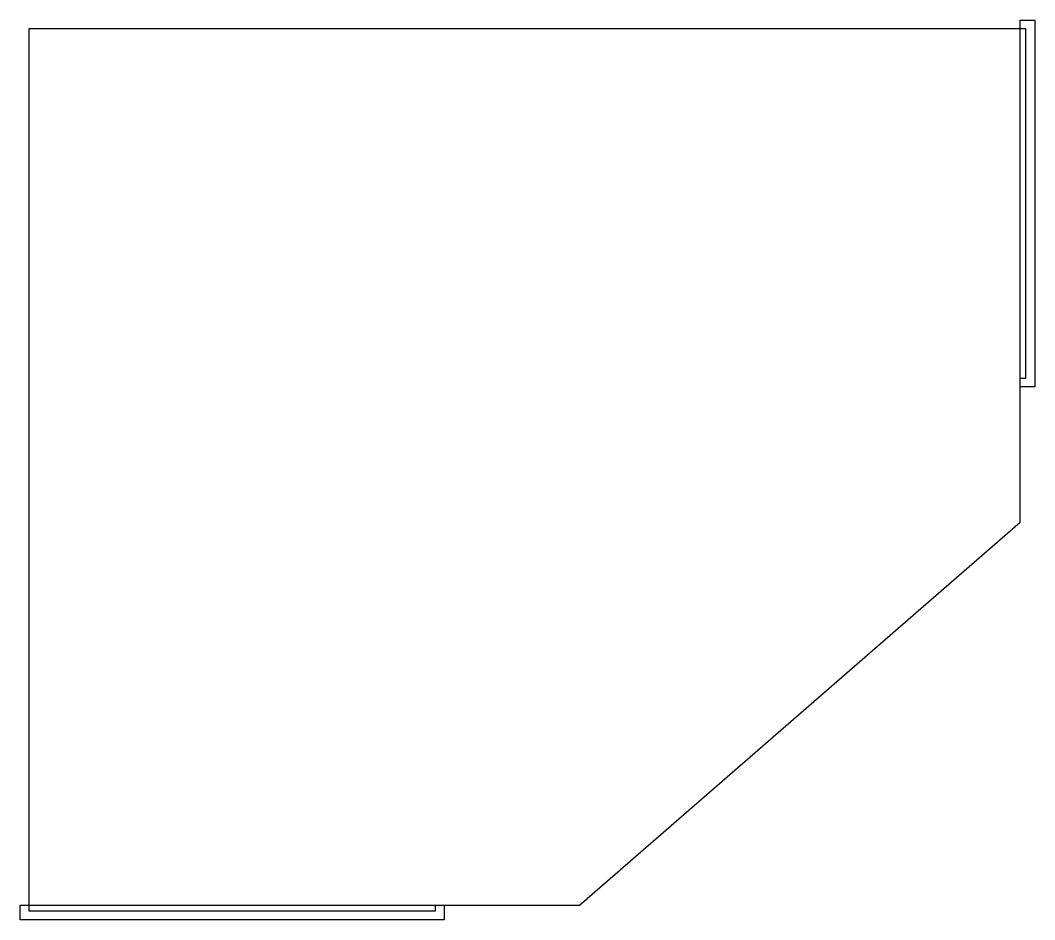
# Model space of a CAD drawing. Extents: x -0.3 to 34.9, y -0.3 to 30.9.
import ezdxf

# ---------------------------------------------------------------- set-up
doc = ezdxf.new("R2010")
doc.units = 0
doc.layers.add('DadoBack', color=6, linetype='CONTINUOUS')
doc.layers.add('PartCut', color=1, linetype='CONTINUOUS')

msp = doc.modelspace()

# ---------------------------------------------------------------- linework, layer by layer
at = {"layer": 'DadoBack'}
for points in [[(34.425, 30.925), (34.935, 30.925), (34.935, 18.2), (34.425, 18.2)], [(14.425, 0.2), (14.425, -0.31), (-0.3, -0.31), (-0.3, 0.2)]]:
    msp.add_lwpolyline(points, close=True, dxfattribs=at)
at = {"layer": 'PartCut'}
msp.add_lwpolyline([(0, 30.625), (0, 0), (14.125, 0), (14.125, 0.2), (19.125, 0.2), (34.425, 13.5), (34.425, 18.5), (34.625, 18.5), (34.625, 30.625)], close=True, dxfattribs=at)

doc.saveas('drawing.dxf')
